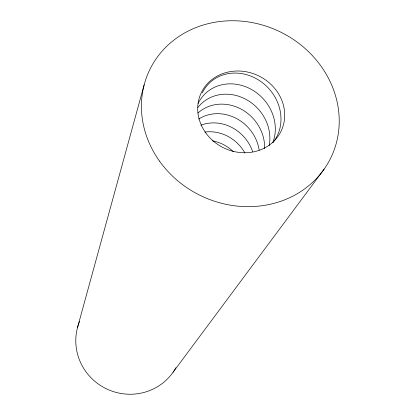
<?xml version="1.0" encoding="UTF-8"?>
<svg xmlns="http://www.w3.org/2000/svg" width="415" height="415" viewBox="0 0 415 415"><rect width="100%" height="100%" fill="white"/><g stroke="black" fill="none" stroke-linecap="round" stroke-linejoin="round"><path stroke-width="0.62" d="M77.455 327.762L144.155 84.862M173.008 372.317L324.182 169.076M175.913 367.685A53.525 52.124 26 0 1 106.546 388.876A53.525 52.124 26 0 1 79.53 321.537M197.971 113.02A41.023 36.982 46.3 0 1 241.084 109.104A41.023 36.982 46.3 0 1 264.62 148.591M202.23 92.95A43.611 38.911 45.6 0 1 256.439 78.751A43.611 38.911 45.6 0 1 277.692 134.859A43.155 38.652 6.1 0 1 272.78 142.75M198.1 103.454A42.714 38.247 45.8 0 1 250.126 88.753A42.714 38.247 45.8 0 1 272.982 142.163M198.707 119.027A40.224 36.38 46.5 0 1 259.173 150.147M197.903 107.49A41.848 37.604 46 0 1 245.805 99.284A41.848 37.604 46 0 1 269.179 145.587M204.927 132.069A38.72 35.223 46.9 0 1 244.907 152.948M201.021 125.154A39.456 35.794 46.7 0 1 252.662 151.693M212.47 140.856A38.009 34.673 47.1 0 1 233.365 151.75M159.51 161.103A100.684 91.025 26 0 0 330.107 159.256A100.684 91.025 26 0 0 231.337 20.75A100.684 91.025 26 0 0 159.51 161.103M205.783 132.888A44.286 40.027 26 0 0 280.784 131.752A44.286 40.027 26 0 0 237.048 71.007A44.286 40.027 26 0 0 205.783 132.888"/></g></svg>
